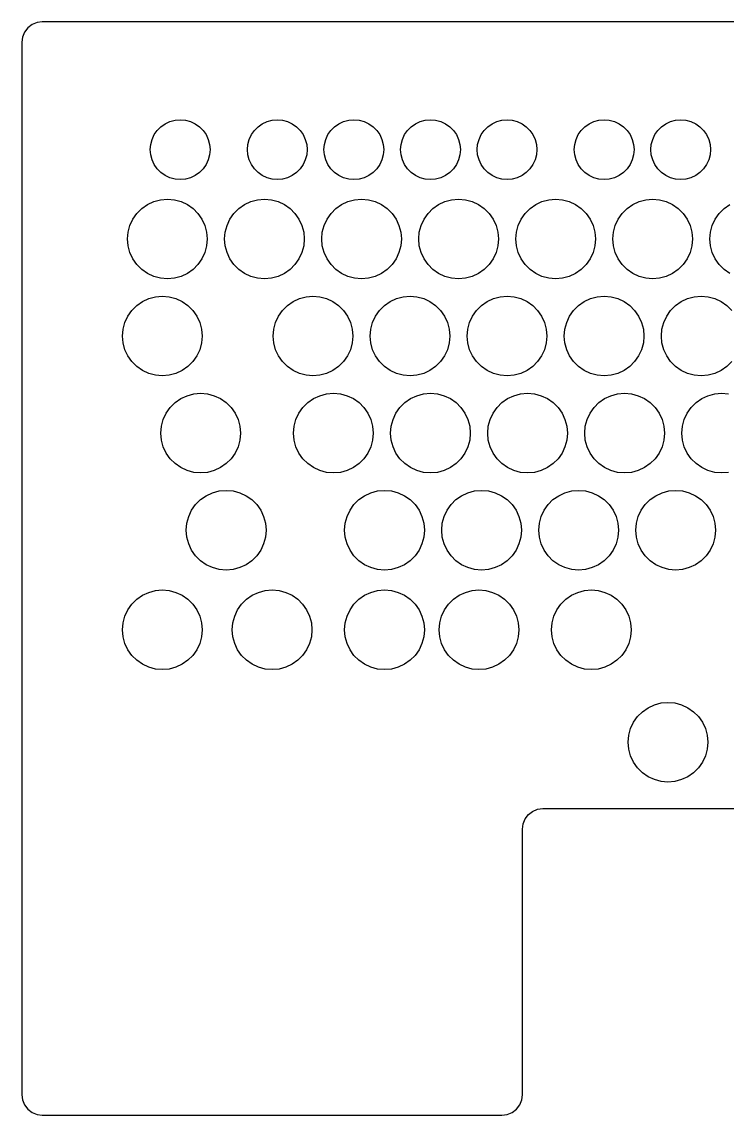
# Model space of a CAD drawing. Header units: metres. Extents: x 0 to 322, y -214 to 0.
# Drawn here: x 0 to 138.1, y -214 to 0 of the extents above; entities that cross this region are included whole.
import ezdxf

# ---------------------------------------------------------------- set-up
doc = ezdxf.new("R2010")
doc.units = ezdxf.units.M

msp = doc.modelspace()

# ---------------------------------------------------------------- linework, layer by layer
for p, q in [((4, 0), (2.9647, -0.1363)), ((244.127, 0), (4, 0)), ((0.5359, -2), (0.1363, -2.9647)), ((1.1716, -1.1716), (0.5359, -2)), ((2, -0.5359), (1.1716, -1.1716)), ((2.9647, -0.1363), (2, -0.5359)), ((0.1363, -2.9647), (0, -4)), ((0, -4), (0, -210)), ((28.9992, -19.5028), (29.9841, -19.2389)), ((29.9841, -19.2389), (31, -19.15)), ((31, -19.15), (32.0158, -19.2389)), ((32.0158, -19.2389), (33.0008, -19.5028)), ((47.9992, -19.5028), (48.9842, -19.2389)), ((48.9842, -19.2389), (50, -19.15)), ((50, -19.15), (51.0158, -19.2389)), ((51.0158, -19.2389), (52.0008, -19.5028)), ((62.9992, -19.5028), (63.9841, -19.2389)), ((63.9841, -19.2389), (65, -19.15)), ((65, -19.15), (66.0158, -19.2389)), ((66.0158, -19.2389), (67.0008, -19.5028)), ((77.9992, -19.5028), (78.9841, -19.2389)), ((78.9841, -19.2389), (80, -19.15)), ((80, -19.15), (81.0158, -19.2389)), ((81.0158, -19.2389), (82.0008, -19.5028)), ((92.9992, -19.5028), (93.9841, -19.2389)), ((93.9841, -19.2389), (95, -19.15)), ((95, -19.15), (96.0158, -19.2389)), ((96.0158, -19.2389), (97.0008, -19.5028)), ((111.999, -19.5028), (112.984, -19.2389)), ((112.984, -19.2389), (114, -19.15)), ((114, -19.15), (115.016, -19.2389)), ((115.016, -19.2389), (116.001, -19.5028)), ((126.999, -19.5028), (127.984, -19.2389)), ((127.984, -19.2389), (129, -19.15)), ((129, -19.15), (130.016, -19.2389)), ((130.016, -19.2389), (131.001, -19.5028)), ((25.9337, -22.075), (26.5186, -21.2397)), ((26.5186, -21.2397), (27.2397, -20.5186)), ((27.2397, -20.5186), (28.075, -19.9338)), ((28.075, -19.9338), (28.9992, -19.5028)), ((33.0008, -19.5028), (33.925, -19.9338)), ((33.925, -19.9338), (34.7603, -20.5186)), ((34.7603, -20.5186), (35.4814, -21.2397)), ((35.4814, -21.2397), (36.0662, -22.075)), ((44.9338, -22.075), (45.5186, -21.2397)), ((45.5186, -21.2397), (46.2397, -20.5186)), ((46.2397, -20.5186), (47.075, -19.9338)), ((47.075, -19.9338), (47.9992, -19.5028)), ((52.0008, -19.5028), (52.925, -19.9338)), ((52.925, -19.9338), (53.7603, -20.5186)), ((53.7603, -20.5186), (54.4814, -21.2397)), ((54.4814, -21.2397), (55.0662, -22.075)), ((59.9337, -22.075), (60.5186, -21.2397)), ((60.5186, -21.2397), (61.2397, -20.5186)), ((61.2397, -20.5186), (62.075, -19.9338)), ((62.075, -19.9338), (62.9992, -19.5028)), ((67.0008, -19.5028), (67.925, -19.9338)), ((67.925, -19.9338), (68.7603, -20.5186)), ((68.7603, -20.5186), (69.4814, -21.2397)), ((69.4814, -21.2397), (70.0662, -22.075)), ((74.9337, -22.075), (75.5186, -21.2397)), ((75.5186, -21.2397), (76.2397, -20.5186)), ((76.2397, -20.5186), (77.075, -19.9338)), ((77.075, -19.9338), (77.9992, -19.5028)), ((82.0008, -19.5028), (82.925, -19.9338)), ((82.925, -19.9338), (83.7603, -20.5186)), ((83.7603, -20.5186), (84.4814, -21.2397)), ((84.4814, -21.2397), (85.0662, -22.075)), ((89.9337, -22.075), (90.5186, -21.2397)), ((90.5186, -21.2397), (91.2397, -20.5186)), ((91.2397, -20.5186), (92.075, -19.9338)), ((92.075, -19.9338), (92.9992, -19.5028)), ((97.0008, -19.5028), (97.925, -19.9338)), ((97.925, -19.9338), (98.7603, -20.5186)), ((98.7603, -20.5186), (99.4814, -21.2397)), ((99.4814, -21.2397), (100.066, -22.075)), ((108.934, -22.075), (109.519, -21.2397)), ((109.519, -21.2397), (110.24, -20.5186)), ((110.24, -20.5186), (111.075, -19.9338)), ((111.075, -19.9338), (111.999, -19.5028)), ((116.001, -19.5028), (116.925, -19.9338)), ((116.925, -19.9338), (117.76, -20.5186)), ((117.76, -20.5186), (118.481, -21.2397)), ((118.481, -21.2397), (119.066, -22.075)), ((123.934, -22.075), (124.519, -21.2397)), ((124.519, -21.2397), (125.24, -20.5186)), ((125.24, -20.5186), (126.075, -19.9338)), ((126.075, -19.9338), (126.999, -19.5028)), ((131.001, -19.5028), (131.925, -19.9338)), ((131.925, -19.9338), (132.76, -20.5186)), ((132.76, -20.5186), (133.481, -21.2397)), ((133.481, -21.2397), (134.066, -22.075)), ((25.2389, -23.9842), (25.5028, -22.9992)), ((25.5028, -22.9992), (25.9337, -22.075)), ((36.0662, -22.075), (36.4972, -22.9992)), ((36.4972, -22.9992), (36.7611, -23.9842)), ((44.2389, -23.9842), (44.5028, -22.9992)), ((44.5028, -22.9992), (44.9338, -22.075)), ((55.0662, -22.075), (55.4972, -22.9992)), ((55.4972, -22.9992), (55.7611, -23.9842)), ((59.2389, -23.9842), (59.5028, -22.9992)), ((59.5028, -22.9992), (59.9337, -22.075)), ((70.0662, -22.075), (70.4972, -22.9992)), ((70.4972, -22.9992), (70.7611, -23.9842)), ((74.2389, -23.9842), (74.5028, -22.9992)), ((74.5028, -22.9992), (74.9337, -22.075)), ((85.0662, -22.075), (85.4972, -22.9992)), ((85.4972, -22.9992), (85.7611, -23.9842)), ((89.2389, -23.9842), (89.5028, -22.9992)), ((89.5028, -22.9992), (89.9337, -22.075)), ((100.066, -22.075), (100.497, -22.9992)), ((100.497, -22.9992), (100.761, -23.9842)), ((108.239, -23.9842), (108.503, -22.9992)), ((108.503, -22.9992), (108.934, -22.075)), ((119.066, -22.075), (119.497, -22.9992)), ((119.497, -22.9992), (119.761, -23.9842)), ((123.239, -23.9842), (123.503, -22.9992)), ((123.503, -22.9992), (123.934, -22.075)), ((134.066, -22.075), (134.497, -22.9992)), ((134.497, -22.9992), (134.761, -23.9842)), ((25.15, -25), (25.2389, -23.9842)), ((25.2389, -26.0158), (25.15, -25)), ((36.7611, -23.9842), (36.85, -25)), ((36.85, -25), (36.7611, -26.0158)), ((44.15, -25), (44.2389, -23.9842)), ((44.2389, -26.0158), (44.15, -25)), ((55.7611, -23.9842), (55.85, -25)), ((55.85, -25), (55.7611, -26.0158)), ((59.15, -25), (59.2389, -23.9842)), ((59.2389, -26.0158), (59.15, -25)), ((70.7611, -23.9842), (70.85, -25)), ((70.85, -25), (70.7611, -26.0158)), ((74.15, -25), (74.2389, -23.9842)), ((74.2389, -26.0158), (74.15, -25)), ((85.7611, -23.9842), (85.85, -25)), ((85.85, -25), (85.7611, -26.0158)), ((89.15, -25), (89.2389, -23.9842)), ((89.2389, -26.0158), (89.15, -25)), ((100.761, -23.9842), (100.85, -25)), ((100.85, -25), (100.761, -26.0158)), ((108.15, -25), (108.239, -23.9842)), ((108.239, -26.0158), (108.15, -25)), ((119.761, -23.9842), (119.85, -25)), ((119.85, -25), (119.761, -26.0158)), ((123.15, -25), (123.239, -23.9842)), ((123.239, -26.0158), (123.15, -25)), ((134.761, -23.9842), (134.85, -25)), ((134.85, -25), (134.761, -26.0158)), ((25.5028, -27.0008), (25.2389, -26.0158)), ((25.9337, -27.925), (25.5028, -27.0008)), ((36.4972, -27.0008), (36.0662, -27.925)), ((36.7611, -26.0158), (36.4972, -27.0008)), ((44.5028, -27.0008), (44.2389, -26.0158)), ((44.9338, -27.925), (44.5028, -27.0008)), ((55.4972, -27.0008), (55.0662, -27.925)), ((55.7611, -26.0158), (55.4972, -27.0008)), ((59.5028, -27.0008), (59.2389, -26.0158)), ((59.9337, -27.925), (59.5028, -27.0008)), ((70.4972, -27.0008), (70.0662, -27.925)), ((70.7611, -26.0158), (70.4972, -27.0008)), ((74.5028, -27.0008), (74.2389, -26.0158)), ((74.9337, -27.925), (74.5028, -27.0008)), ((85.4972, -27.0008), (85.0662, -27.925)), ((85.7611, -26.0158), (85.4972, -27.0008)), ((89.5028, -27.0008), (89.2389, -26.0158)), ((89.9337, -27.925), (89.5028, -27.0008)), ((100.497, -27.0008), (100.066, -27.925)), ((100.761, -26.0158), (100.497, -27.0008)), ((108.503, -27.0008), (108.239, -26.0158)), ((108.934, -27.925), (108.503, -27.0008)), ((119.497, -27.0008), (119.066, -27.925)), ((119.761, -26.0158), (119.497, -27.0008)), ((123.503, -27.0008), (123.239, -26.0158)), ((123.934, -27.925), (123.503, -27.0008)), ((134.497, -27.0008), (134.066, -27.925)), ((134.761, -26.0158), (134.497, -27.0008)), ((26.5186, -28.7603), (25.9337, -27.925)), ((27.2397, -29.4814), (26.5186, -28.7603)), ((28.075, -30.0662), (27.2397, -29.4814)), ((34.7603, -29.4814), (33.925, -30.0662)), ((35.4814, -28.7603), (34.7603, -29.4814)), ((36.0662, -27.925), (35.4814, -28.7603)), ((45.5186, -28.7603), (44.9338, -27.925)), ((46.2397, -29.4814), (45.5186, -28.7603)), ((47.075, -30.0662), (46.2397, -29.4814)), ((53.7603, -29.4814), (52.925, -30.0662)), ((54.4814, -28.7603), (53.7603, -29.4814)), ((55.0662, -27.925), (54.4814, -28.7603)), ((60.5186, -28.7603), (59.9337, -27.925)), ((61.2397, -29.4814), (60.5186, -28.7603)), ((62.075, -30.0662), (61.2397, -29.4814)), ((68.7603, -29.4814), (67.925, -30.0662)), ((69.4814, -28.7603), (68.7603, -29.4814)), ((70.0662, -27.925), (69.4814, -28.7603)), ((75.5186, -28.7603), (74.9337, -27.925)), ((76.2397, -29.4814), (75.5186, -28.7603)), ((77.075, -30.0662), (76.2397, -29.4814)), ((83.7603, -29.4814), (82.925, -30.0662)), ((84.4814, -28.7603), (83.7603, -29.4814)), ((85.0662, -27.925), (84.4814, -28.7603)), ((90.5186, -28.7603), (89.9337, -27.925)), ((91.2397, -29.4814), (90.5186, -28.7603)), ((92.075, -30.0662), (91.2397, -29.4814)), ((98.7603, -29.4814), (97.925, -30.0662)), ((99.4814, -28.7603), (98.7603, -29.4814)), ((100.066, -27.925), (99.4814, -28.7603)), ((109.519, -28.7603), (108.934, -27.925)), ((110.24, -29.4814), (109.519, -28.7603)), ((111.075, -30.0662), (110.24, -29.4814)), ((117.76, -29.4814), (116.925, -30.0662)), ((118.481, -28.7603), (117.76, -29.4814)), ((119.066, -27.925), (118.481, -28.7603)), ((124.519, -28.7603), (123.934, -27.925)), ((125.24, -29.4814), (124.519, -28.7603)), ((126.075, -30.0662), (125.24, -29.4814)), ((132.76, -29.4814), (131.925, -30.0662)), ((133.481, -28.7603), (132.76, -29.4814)), ((134.066, -27.925), (133.481, -28.7603)), ((28.9992, -30.4972), (28.075, -30.0662)), ((29.9841, -30.7611), (28.9992, -30.4972)), ((31, -30.85), (29.9841, -30.7611)), ((32.0158, -30.7611), (31, -30.85)), ((33.0008, -30.4972), (32.0158, -30.7611)), ((33.925, -30.0662), (33.0008, -30.4972)), ((47.9992, -30.4972), (47.075, -30.0662)), ((48.9842, -30.7611), (47.9992, -30.4972)), ((50, -30.85), (48.9842, -30.7611)), ((51.0158, -30.7611), (50, -30.85)), ((52.0008, -30.4972), (51.0158, -30.7611)), ((52.925, -30.0662), (52.0008, -30.4972)), ((62.9992, -30.4972), (62.075, -30.0662)), ((63.9841, -30.7611), (62.9992, -30.4972)), ((65, -30.85), (63.9841, -30.7611)), ((66.0158, -30.7611), (65, -30.85)), ((67.0008, -30.4972), (66.0158, -30.7611)), ((67.925, -30.0662), (67.0008, -30.4972)), ((77.9992, -30.4972), (77.075, -30.0662)), ((78.9841, -30.7611), (77.9992, -30.4972)), ((80, -30.85), (78.9841, -30.7611)), ((81.0158, -30.7611), (80, -30.85)), ((82.0008, -30.4972), (81.0158, -30.7611)), ((82.925, -30.0662), (82.0008, -30.4972)), ((92.9992, -30.4972), (92.075, -30.0662)), ((93.9841, -30.7611), (92.9992, -30.4972)), ((95, -30.85), (93.9841, -30.7611)), ((96.0158, -30.7611), (95, -30.85)), ((97.0008, -30.4972), (96.0158, -30.7611)), ((97.925, -30.0662), (97.0008, -30.4972)), ((111.999, -30.4972), (111.075, -30.0662)), ((112.984, -30.7611), (111.999, -30.4972)), ((114, -30.85), (112.984, -30.7611)), ((115.016, -30.7611), (114, -30.85)), ((116.001, -30.4972), (115.016, -30.7611)), ((116.925, -30.0662), (116.001, -30.4972)), ((126.999, -30.4972), (126.075, -30.0662)), ((127.984, -30.7611), (126.999, -30.4972)), ((129, -30.85), (127.984, -30.7611)), ((130.016, -30.7611), (129, -30.85)), ((131.001, -30.4972), (130.016, -30.7611)), ((131.925, -30.0662), (131.001, -30.4972)), ((23.4863, -36.5249), (24.6, -35.745)), ((24.6, -35.745), (25.8322, -35.1704)), ((25.8322, -35.1704), (27.1455, -34.8185)), ((27.1455, -34.8185), (28.5, -34.7)), ((28.5, -34.7), (29.8544, -34.8185)), ((29.8544, -34.8185), (31.1678, -35.1704)), ((31.1678, -35.1704), (32.4, -35.745)), ((32.4, -35.745), (33.5137, -36.5249)), ((42.4863, -36.5249), (43.6, -35.745)), ((43.6, -35.745), (44.8322, -35.1704)), ((44.8322, -35.1704), (46.1455, -34.8185)), ((46.1455, -34.8185), (47.5, -34.7)), ((47.5, -34.7), (48.8544, -34.8185)), ((48.8544, -34.8185), (50.1678, -35.1704)), ((50.1678, -35.1704), (51.4, -35.745)), ((51.4, -35.745), (52.5137, -36.5249)), ((61.4863, -36.5249), (62.6, -35.745)), ((62.6, -35.745), (63.8322, -35.1704)), ((63.8322, -35.1704), (65.1455, -34.8185)), ((65.1455, -34.8185), (66.5, -34.7)), ((66.5, -34.7), (67.8544, -34.8185)), ((67.8544, -34.8185), (69.1678, -35.1704)), ((69.1678, -35.1704), (70.4, -35.745)), ((70.4, -35.745), (71.5137, -36.5249)), ((80.4863, -36.5249), (81.6, -35.745)), ((81.6, -35.745), (82.8322, -35.1704)), ((82.8322, -35.1704), (84.1455, -34.8185)), ((84.1455, -34.8185), (85.5, -34.7)), ((85.5, -34.7), (86.8544, -34.8185)), ((86.8544, -34.8185), (88.1678, -35.1704)), ((88.1678, -35.1704), (89.4, -35.745)), ((89.4, -35.745), (90.5137, -36.5249)), ((99.4863, -36.5249), (100.6, -35.745)), ((100.6, -35.745), (101.832, -35.1704)), ((101.832, -35.1704), (103.146, -34.8185)), ((103.146, -34.8185), (104.5, -34.7)), ((104.5, -34.7), (105.854, -34.8185)), ((105.854, -34.8185), (107.168, -35.1704)), ((107.168, -35.1704), (108.4, -35.745)), ((108.4, -35.745), (109.514, -36.5249)), ((118.486, -36.5249), (119.6, -35.745)), ((119.6, -35.745), (120.832, -35.1704)), ((120.832, -35.1704), (122.146, -34.8185)), ((122.146, -34.8185), (123.5, -34.7)), ((123.5, -34.7), (124.854, -34.8185)), ((124.854, -34.8185), (126.168, -35.1704)), ((126.168, -35.1704), (127.4, -35.745)), ((127.4, -35.745), (128.514, -36.5249)), ((137.486, -36.5249), (138.6, -35.745)), ((21.745, -38.6), (22.5248, -37.4863)), ((22.5248, -37.4863), (23.4863, -36.5249)), ((33.5137, -36.5249), (34.4751, -37.4863)), ((34.4751, -37.4863), (35.255, -38.6)), ((40.745, -38.6), (41.5248, -37.4863)), ((41.5248, -37.4863), (42.4863, -36.5249)), ((52.5137, -36.5249), (53.4751, -37.4863)), ((53.4751, -37.4863), (54.255, -38.6)), ((59.745, -38.6), (60.5248, -37.4863)), ((60.5248, -37.4863), (61.4863, -36.5249)), ((71.5137, -36.5249), (72.4751, -37.4863)), ((72.4751, -37.4863), (73.255, -38.6)), ((78.745, -38.6), (79.5248, -37.4863)), ((79.5248, -37.4863), (80.4863, -36.5249)), ((90.5137, -36.5249), (91.4751, -37.4863)), ((91.4751, -37.4863), (92.255, -38.6)), ((97.745, -38.6), (98.5248, -37.4863)), ((98.5248, -37.4863), (99.4863, -36.5249)), ((109.514, -36.5249), (110.475, -37.4863)), ((110.475, -37.4863), (111.255, -38.6)), ((116.745, -38.6), (117.525, -37.4863)), ((117.525, -37.4863), (118.486, -36.5249)), ((128.514, -36.5249), (129.475, -37.4863)), ((129.475, -37.4863), (130.255, -38.6)), ((135.745, -38.6), (136.525, -37.4863)), ((136.525, -37.4863), (137.486, -36.5249)), ((20.8185, -41.1456), (21.1704, -39.8322)), ((21.1704, -39.8322), (21.745, -38.6)), ((35.255, -38.6), (35.8296, -39.8322)), ((35.8296, -39.8322), (36.1815, -41.1456)), ((39.8185, -41.1456), (40.1704, -39.8322)), ((40.1704, -39.8322), (40.745, -38.6)), ((54.255, -38.6), (54.8296, -39.8322)), ((54.8296, -39.8322), (55.1815, -41.1456)), ((58.8185, -41.1456), (59.1704, -39.8322)), ((59.1704, -39.8322), (59.745, -38.6)), ((73.255, -38.6), (73.8296, -39.8322)), ((73.8296, -39.8322), (74.1815, -41.1456)), ((77.8185, -41.1456), (78.1704, -39.8322)), ((78.1704, -39.8322), (78.745, -38.6)), ((92.255, -38.6), (92.8296, -39.8322)), ((92.8296, -39.8322), (93.1815, -41.1456)), ((96.8185, -41.1456), (97.1704, -39.8322)), ((97.1704, -39.8322), (97.745, -38.6)), ((111.255, -38.6), (111.83, -39.8322)), ((111.83, -39.8322), (112.181, -41.1456)), ((115.818, -41.1456), (116.17, -39.8322)), ((116.17, -39.8322), (116.745, -38.6)), ((130.255, -38.6), (130.83, -39.8322)), ((130.83, -39.8322), (131.181, -41.1456)), ((134.818, -41.1456), (135.17, -39.8322)), ((135.17, -39.8322), (135.745, -38.6)), ((20.7, -42.5), (20.8185, -41.1456)), ((20.8185, -43.8544), (20.7, -42.5)), ((36.1815, -41.1456), (36.3, -42.5)), ((36.3, -42.5), (36.1815, -43.8544)), ((39.7, -42.5), (39.8185, -41.1456)), ((39.8185, -43.8544), (39.7, -42.5)), ((55.1815, -41.1456), (55.3, -42.5)), ((55.3, -42.5), (55.1815, -43.8544)), ((58.7, -42.5), (58.8185, -41.1456)), ((58.8185, -43.8544), (58.7, -42.5)), ((74.1815, -41.1456), (74.3, -42.5)), ((74.3, -42.5), (74.1815, -43.8544)), ((77.7, -42.5), (77.8185, -41.1456)), ((77.8185, -43.8544), (77.7, -42.5)), ((93.1815, -41.1456), (93.3, -42.5)), ((93.3, -42.5), (93.1815, -43.8544)), ((96.7, -42.5), (96.8185, -41.1456)), ((96.8185, -43.8544), (96.7, -42.5)), ((112.181, -41.1456), (112.3, -42.5)), ((112.3, -42.5), (112.181, -43.8544)), ((115.7, -42.5), (115.818, -41.1456)), ((115.818, -43.8544), (115.7, -42.5)), ((131.181, -41.1456), (131.3, -42.5)), ((131.3, -42.5), (131.181, -43.8544)), ((134.7, -42.5), (134.818, -41.1456)), ((134.818, -43.8544), (134.7, -42.5)), ((21.1704, -45.1678), (20.8185, -43.8544)), ((36.1815, -43.8544), (35.8296, -45.1678)), ((40.1704, -45.1678), (39.8185, -43.8544)), ((55.1815, -43.8544), (54.8296, -45.1678)), ((59.1704, -45.1678), (58.8185, -43.8544)), ((74.1815, -43.8544), (73.8296, -45.1678)), ((78.1704, -45.1678), (77.8185, -43.8544)), ((93.1815, -43.8544), (92.8296, -45.1678)), ((97.1704, -45.1678), (96.8185, -43.8544)), ((112.181, -43.8544), (111.83, -45.1678)), ((116.17, -45.1678), (115.818, -43.8544)), ((131.181, -43.8544), (130.83, -45.1678)), ((135.17, -45.1678), (134.818, -43.8544)), ((21.745, -46.4), (21.1704, -45.1678)), ((22.5248, -47.5137), (21.745, -46.4)), ((35.255, -46.4), (34.4751, -47.5137)), ((35.8296, -45.1678), (35.255, -46.4)), ((40.745, -46.4), (40.1704, -45.1678)), ((41.5248, -47.5137), (40.745, -46.4)), ((54.255, -46.4), (53.4751, -47.5137)), ((54.8296, -45.1678), (54.255, -46.4)), ((59.745, -46.4), (59.1704, -45.1678)), ((60.5248, -47.5137), (59.745, -46.4)), ((73.255, -46.4), (72.4751, -47.5137)), ((73.8296, -45.1678), (73.255, -46.4)), ((78.745, -46.4), (78.1704, -45.1678)), ((79.5248, -47.5137), (78.745, -46.4)), ((92.255, -46.4), (91.4751, -47.5137)), ((92.8296, -45.1678), (92.255, -46.4)), ((97.745, -46.4), (97.1704, -45.1678)), ((98.5248, -47.5137), (97.745, -46.4)), ((111.255, -46.4), (110.475, -47.5137)), ((111.83, -45.1678), (111.255, -46.4)), ((116.745, -46.4), (116.17, -45.1678)), ((117.525, -47.5137), (116.745, -46.4)), ((130.255, -46.4), (129.475, -47.5137)), ((130.83, -45.1678), (130.255, -46.4)), ((135.745, -46.4), (135.17, -45.1678)), ((136.525, -47.5137), (135.745, -46.4)), ((23.4863, -48.4751), (22.5248, -47.5137)), ((24.6, -49.255), (23.4863, -48.4751)), ((33.5137, -48.4751), (32.4, -49.255)), ((34.4751, -47.5137), (33.5137, -48.4751)), ((42.4863, -48.4751), (41.5248, -47.5137)), ((43.6, -49.255), (42.4863, -48.4751)), ((52.5137, -48.4751), (51.4, -49.255)), ((53.4751, -47.5137), (52.5137, -48.4751)), ((61.4863, -48.4751), (60.5248, -47.5137)), ((62.6, -49.255), (61.4863, -48.4751)), ((71.5137, -48.4751), (70.4, -49.255)), ((72.4751, -47.5137), (71.5137, -48.4751)), ((80.4863, -48.4751), (79.5248, -47.5137)), ((81.6, -49.255), (80.4863, -48.4751)), ((90.5137, -48.4751), (89.4, -49.255)), ((91.4751, -47.5137), (90.5137, -48.4751)), ((99.4863, -48.4751), (98.5248, -47.5137)), ((100.6, -49.255), (99.4863, -48.4751)), ((109.514, -48.4751), (108.4, -49.255)), ((110.475, -47.5137), (109.514, -48.4751)), ((118.486, -48.4751), (117.525, -47.5137)), ((119.6, -49.255), (118.486, -48.4751)), ((128.514, -48.4751), (127.4, -49.255)), ((129.475, -47.5137), (128.514, -48.4751)), ((137.486, -48.4751), (136.525, -47.5137)), ((138.6, -49.255), (137.486, -48.4751)), ((25.8322, -49.8296), (24.6, -49.255)), ((27.1455, -50.1815), (25.8322, -49.8296)), ((28.5, -50.3), (27.1455, -50.1815)), ((29.8544, -50.1815), (28.5, -50.3)), ((31.1678, -49.8296), (29.8544, -50.1815)), ((32.4, -49.255), (31.1678, -49.8296)), ((44.8322, -49.8296), (43.6, -49.255)), ((46.1455, -50.1815), (44.8322, -49.8296)), ((47.5, -50.3), (46.1455, -50.1815)), ((48.8544, -50.1815), (47.5, -50.3)), ((50.1678, -49.8296), (48.8544, -50.1815)), ((51.4, -49.255), (50.1678, -49.8296)), ((63.8322, -49.8296), (62.6, -49.255)), ((65.1455, -50.1815), (63.8322, -49.8296)), ((66.5, -50.3), (65.1455, -50.1815)), ((67.8544, -50.1815), (66.5, -50.3)), ((69.1678, -49.8296), (67.8544, -50.1815)), ((70.4, -49.255), (69.1678, -49.8296)), ((82.8322, -49.8296), (81.6, -49.255)), ((84.1455, -50.1815), (82.8322, -49.8296)), ((85.5, -50.3), (84.1455, -50.1815)), ((86.8544, -50.1815), (85.5, -50.3)), ((88.1678, -49.8296), (86.8544, -50.1815)), ((89.4, -49.255), (88.1678, -49.8296)), ((101.832, -49.8296), (100.6, -49.255)), ((103.146, -50.1815), (101.832, -49.8296)), ((104.5, -50.3), (103.146, -50.1815)), ((105.854, -50.1815), (104.5, -50.3)), ((107.168, -49.8296), (105.854, -50.1815)), ((108.4, -49.255), (107.168, -49.8296)), ((120.832, -49.8296), (119.6, -49.255)), ((122.146, -50.1815), (120.832, -49.8296)), ((123.5, -50.3), (122.146, -50.1815)), ((124.854, -50.1815), (123.5, -50.3)), ((126.168, -49.8296), (124.854, -50.1815)), ((127.4, -49.255), (126.168, -49.8296)), ((21.5248, -56.4863), (22.4863, -55.5249)), ((22.4863, -55.5249), (23.6, -54.745)), ((23.6, -54.745), (24.8322, -54.1704)), ((24.8322, -54.1704), (26.1455, -53.8185)), ((26.1455, -53.8185), (27.5, -53.7)), ((27.5, -53.7), (28.8544, -53.8185)), ((28.8544, -53.8185), (30.1678, -54.1704)), ((30.1678, -54.1704), (31.4, -54.745)), ((31.4, -54.745), (32.5137, -55.5249)), ((32.5137, -55.5249), (33.4751, -56.4863)), ((51.0248, -56.4863), (51.9863, -55.5249)), ((51.9863, -55.5249), (53.1, -54.745)), ((53.1, -54.745), (54.3322, -54.1704)), ((54.3322, -54.1704), (55.6455, -53.8185)), ((55.6455, -53.8185), (57, -53.7)), ((57, -53.7), (58.3544, -53.8185)), ((58.3544, -53.8185), (59.6678, -54.1704)), ((59.6678, -54.1704), (60.9, -54.745)), ((60.9, -54.745), (62.0137, -55.5249)), ((62.0137, -55.5249), (62.9751, -56.4863)), ((70.0248, -56.4863), (70.9863, -55.5249)), ((70.9863, -55.5249), (72.1, -54.745)), ((72.1, -54.745), (73.3322, -54.1704)), ((73.3322, -54.1704), (74.6455, -53.8185)), ((74.6455, -53.8185), (76, -53.7)), ((76, -53.7), (77.3544, -53.8185)), ((77.3544, -53.8185), (78.6678, -54.1704)), ((78.6678, -54.1704), (79.9, -54.745)), ((79.9, -54.745), (81.0137, -55.5249)), ((81.0137, -55.5249), (81.9751, -56.4863)), ((89.0248, -56.4863), (89.9863, -55.5249)), ((89.9863, -55.5249), (91.1, -54.745)), ((91.1, -54.745), (92.3322, -54.1704)), ((92.3322, -54.1704), (93.6455, -53.8185)), ((93.6455, -53.8185), (95, -53.7)), ((95, -53.7), (96.3544, -53.8185)), ((96.3544, -53.8185), (97.6678, -54.1704)), ((97.6678, -54.1704), (98.9, -54.745)), ((98.9, -54.745), (100.014, -55.5249)), ((100.014, -55.5249), (100.975, -56.4863)), ((108.025, -56.4863), (108.986, -55.5249)), ((108.986, -55.5249), (110.1, -54.745)), ((110.1, -54.745), (111.332, -54.1704)), ((111.332, -54.1704), (112.646, -53.8185)), ((112.646, -53.8185), (114, -53.7)), ((114, -53.7), (115.354, -53.8185)), ((115.354, -53.8185), (116.668, -54.1704)), ((116.668, -54.1704), (117.9, -54.745)), ((117.9, -54.745), (119.014, -55.5249)), ((119.014, -55.5249), (119.975, -56.4863)), ((127.025, -56.4863), (127.986, -55.5249)), ((127.986, -55.5249), (129.1, -54.745)), ((129.1, -54.745), (130.332, -54.1704)), ((130.332, -54.1704), (131.646, -53.8185)), ((131.646, -53.8185), (133, -53.7)), ((133, -53.7), (134.354, -53.8185)), ((134.354, -53.8185), (135.668, -54.1704)), ((135.668, -54.1704), (136.9, -54.745)), ((136.9, -54.745), (138.014, -55.5249)), ((138.014, -55.5249), (138.975, -56.4863)), ((20.1704, -58.8322), (20.745, -57.6)), ((20.745, -57.6), (21.5248, -56.4863)), ((33.4751, -56.4863), (34.255, -57.6)), ((34.255, -57.6), (34.8296, -58.8322)), ((49.6704, -58.8322), (50.245, -57.6)), ((50.245, -57.6), (51.0248, -56.4863)), ((62.9751, -56.4863), (63.755, -57.6)), ((63.755, -57.6), (64.3296, -58.8322)), ((68.6704, -58.8322), (69.245, -57.6)), ((69.245, -57.6), (70.0248, -56.4863)), ((81.9751, -56.4863), (82.755, -57.6)), ((82.755, -57.6), (83.3296, -58.8322)), ((87.6704, -58.8322), (88.245, -57.6)), ((88.245, -57.6), (89.0248, -56.4863)), ((100.975, -56.4863), (101.755, -57.6)), ((101.755, -57.6), (102.33, -58.8322)), ((106.67, -58.8322), (107.245, -57.6)), ((107.245, -57.6), (108.025, -56.4863)), ((119.975, -56.4863), (120.755, -57.6)), ((120.755, -57.6), (121.33, -58.8322)), ((125.67, -58.8322), (126.245, -57.6)), ((126.245, -57.6), (127.025, -56.4863)), ((19.8185, -60.1456), (20.1704, -58.8322)), ((34.8296, -58.8322), (35.1815, -60.1456)), ((49.3185, -60.1456), (49.6704, -58.8322)), ((64.3296, -58.8322), (64.6815, -60.1456)), ((68.3185, -60.1456), (68.6704, -58.8322)), ((83.3296, -58.8322), (83.6815, -60.1456)), ((87.3185, -60.1456), (87.6704, -58.8322)), ((102.33, -58.8322), (102.681, -60.1456)), ((106.318, -60.1456), (106.67, -58.8322)), ((121.33, -58.8322), (121.681, -60.1456)), ((125.318, -60.1456), (125.67, -58.8322)), ((19.7, -61.5), (19.8185, -60.1456)), ((19.8185, -62.8544), (19.7, -61.5)), ((35.1815, -60.1456), (35.3, -61.5)), ((35.3, -61.5), (35.1815, -62.8544)), ((49.2, -61.5), (49.3185, -60.1456)), ((49.3185, -62.8544), (49.2, -61.5)), ((64.6815, -60.1456), (64.8, -61.5)), ((64.8, -61.5), (64.6815, -62.8544)), ((68.2, -61.5), (68.3185, -60.1456)), ((68.3185, -62.8544), (68.2, -61.5)), ((83.6815, -60.1456), (83.8, -61.5)), ((83.8, -61.5), (83.6815, -62.8544)), ((87.2, -61.5), (87.3185, -60.1456)), ((87.3185, -62.8544), (87.2, -61.5)), ((102.681, -60.1456), (102.8, -61.5)), ((102.8, -61.5), (102.681, -62.8544)), ((106.2, -61.5), (106.318, -60.1456)), ((106.318, -62.8544), (106.2, -61.5)), ((121.681, -60.1456), (121.8, -61.5)), ((121.8, -61.5), (121.681, -62.8544)), ((125.2, -61.5), (125.318, -60.1456)), ((125.318, -62.8544), (125.2, -61.5)), ((20.1704, -64.1678), (19.8185, -62.8544)), ((20.745, -65.4), (20.1704, -64.1678)), ((34.8296, -64.1678), (34.255, -65.4)), ((35.1815, -62.8544), (34.8296, -64.1678)), ((49.6704, -64.1678), (49.3185, -62.8544)), ((50.245, -65.4), (49.6704, -64.1678)), ((64.3296, -64.1678), (63.755, -65.4)), ((64.6815, -62.8544), (64.3296, -64.1678)), ((68.6704, -64.1678), (68.3185, -62.8544)), ((69.245, -65.4), (68.6704, -64.1678)), ((83.3296, -64.1678), (82.755, -65.4)), ((83.6815, -62.8544), (83.3296, -64.1678)), ((87.6704, -64.1678), (87.3185, -62.8544)), ((88.245, -65.4), (87.6704, -64.1678)), ((102.33, -64.1678), (101.755, -65.4)), ((102.681, -62.8544), (102.33, -64.1678)), ((106.67, -64.1678), (106.318, -62.8544)), ((107.245, -65.4), (106.67, -64.1678)), ((121.33, -64.1678), (120.755, -65.4)), ((121.681, -62.8544), (121.33, -64.1678)), ((125.67, -64.1678), (125.318, -62.8544)), ((126.245, -65.4), (125.67, -64.1678)), ((21.5248, -66.5137), (20.745, -65.4)), ((34.255, -65.4), (33.4751, -66.5137)), ((51.0248, -66.5137), (50.245, -65.4)), ((63.755, -65.4), (62.9751, -66.5137)), ((70.0248, -66.5137), (69.245, -65.4)), ((82.755, -65.4), (81.9751, -66.5137)), ((89.0248, -66.5137), (88.245, -65.4)), ((101.755, -65.4), (100.975, -66.5137)), ((108.025, -66.5137), (107.245, -65.4)), ((120.755, -65.4), (119.975, -66.5137)), ((127.025, -66.5137), (126.245, -65.4)), ((22.4863, -67.4751), (21.5248, -66.5137)), ((23.6, -68.255), (22.4863, -67.4751)), ((24.8322, -68.8296), (23.6, -68.255)), ((31.4, -68.255), (30.1678, -68.8296)), ((32.5137, -67.4751), (31.4, -68.255)), ((33.4751, -66.5137), (32.5137, -67.4751)), ((51.9863, -67.4751), (51.0248, -66.5137)), ((53.1, -68.255), (51.9863, -67.4751)), ((54.3322, -68.8296), (53.1, -68.255)), ((60.9, -68.255), (59.6678, -68.8296)), ((62.0137, -67.4751), (60.9, -68.255)), ((62.9751, -66.5137), (62.0137, -67.4751)), ((70.9863, -67.4751), (70.0248, -66.5137)), ((72.1, -68.255), (70.9863, -67.4751)), ((73.3322, -68.8296), (72.1, -68.255)), ((79.9, -68.255), (78.6678, -68.8296)), ((81.0137, -67.4751), (79.9, -68.255)), ((81.9751, -66.5137), (81.0137, -67.4751)), ((89.9863, -67.4751), (89.0248, -66.5137)), ((91.1, -68.255), (89.9863, -67.4751)), ((92.3322, -68.8296), (91.1, -68.255)), ((98.9, -68.255), (97.6678, -68.8296)), ((100.014, -67.4751), (98.9, -68.255)), ((100.975, -66.5137), (100.014, -67.4751)), ((108.986, -67.4751), (108.025, -66.5137)), ((110.1, -68.255), (108.986, -67.4751)), ((111.332, -68.8296), (110.1, -68.255)), ((117.9, -68.255), (116.668, -68.8296)), ((119.014, -67.4751), (117.9, -68.255)), ((119.975, -66.5137), (119.014, -67.4751)), ((127.986, -67.4751), (127.025, -66.5137)), ((129.1, -68.255), (127.986, -67.4751)), ((130.332, -68.8296), (129.1, -68.255)), ((136.9, -68.255), (135.668, -68.8296)), ((138.014, -67.4751), (136.9, -68.255)), ((138.975, -66.5137), (138.014, -67.4751)), ((26.1455, -69.1815), (24.8322, -68.8296)), ((27.5, -69.3), (26.1455, -69.1815)), ((28.8544, -69.1815), (27.5, -69.3)), ((30.1678, -68.8296), (28.8544, -69.1815)), ((55.6455, -69.1815), (54.3322, -68.8296)), ((57, -69.3), (55.6455, -69.1815)), ((58.3544, -69.1815), (57, -69.3)), ((59.6678, -68.8296), (58.3544, -69.1815)), ((74.6455, -69.1815), (73.3322, -68.8296)), ((76, -69.3), (74.6455, -69.1815)), ((77.3544, -69.1815), (76, -69.3)), ((78.6678, -68.8296), (77.3544, -69.1815)), ((93.6455, -69.1815), (92.3322, -68.8296)), ((95, -69.3), (93.6455, -69.1815)), ((96.3544, -69.1815), (95, -69.3)), ((97.6678, -68.8296), (96.3544, -69.1815)), ((112.646, -69.1815), (111.332, -68.8296)), ((114, -69.3), (112.646, -69.1815)), ((115.354, -69.1815), (114, -69.3)), ((116.668, -68.8296), (115.354, -69.1815)), ((131.646, -69.1815), (130.332, -68.8296)), ((133, -69.3), (131.646, -69.1815)), ((134.354, -69.1815), (133, -69.3)), ((135.668, -68.8296), (134.354, -69.1815)), ((33.6455, -72.8185), (35, -72.7)), ((35, -72.7), (36.3544, -72.8185)), ((59.6455, -72.8185), (61, -72.7)), ((61, -72.7), (62.3544, -72.8185)), ((78.6455, -72.8185), (80, -72.7)), ((80, -72.7), (81.3544, -72.8185)), ((97.6455, -72.8185), (99, -72.7)), ((99, -72.7), (100.354, -72.8185)), ((116.646, -72.8185), (118, -72.7)), ((118, -72.7), (119.354, -72.8185)), ((135.646, -72.8185), (137, -72.7)), ((137, -72.7), (138.354, -72.8185)), ((29.0248, -75.4863), (29.9863, -74.5249)), ((29.9863, -74.5249), (31.1, -73.745)), ((31.1, -73.745), (32.3322, -73.1704)), ((32.3322, -73.1704), (33.6455, -72.8185)), ((36.3544, -72.8185), (37.6678, -73.1704)), ((37.6678, -73.1704), (38.9, -73.745)), ((38.9, -73.745), (40.0137, -74.5249)), ((40.0137, -74.5249), (40.9751, -75.4863)), ((55.0248, -75.4863), (55.9863, -74.5249)), ((55.9863, -74.5249), (57.1, -73.745)), ((57.1, -73.745), (58.3322, -73.1704)), ((58.3322, -73.1704), (59.6455, -72.8185)), ((62.3544, -72.8185), (63.6678, -73.1704)), ((63.6678, -73.1704), (64.9, -73.745)), ((64.9, -73.745), (66.0137, -74.5249)), ((66.0137, -74.5249), (66.9751, -75.4863)), ((74.0248, -75.4863), (74.9863, -74.5249)), ((74.9863, -74.5249), (76.1, -73.745)), ((76.1, -73.745), (77.3322, -73.1704)), ((77.3322, -73.1704), (78.6455, -72.8185)), ((81.3544, -72.8185), (82.6678, -73.1704)), ((82.6678, -73.1704), (83.9, -73.745)), ((83.9, -73.745), (85.0137, -74.5249)), ((85.0137, -74.5249), (85.9751, -75.4863)), ((93.0248, -75.4863), (93.9863, -74.5249)), ((93.9863, -74.5249), (95.1, -73.745)), ((95.1, -73.745), (96.3322, -73.1704)), ((96.3322, -73.1704), (97.6455, -72.8185)), ((100.354, -72.8185), (101.668, -73.1704)), ((101.668, -73.1704), (102.9, -73.745)), ((102.9, -73.745), (104.014, -74.5249)), ((104.014, -74.5249), (104.975, -75.4863)), ((112.025, -75.4863), (112.986, -74.5249)), ((112.986, -74.5249), (114.1, -73.745)), ((114.1, -73.745), (115.332, -73.1704)), ((115.332, -73.1704), (116.646, -72.8185)), ((119.354, -72.8185), (120.668, -73.1704)), ((120.668, -73.1704), (121.9, -73.745)), ((121.9, -73.745), (123.014, -74.5249)), ((123.014, -74.5249), (123.975, -75.4863)), ((131.025, -75.4863), (131.986, -74.5249)), ((131.986, -74.5249), (133.1, -73.745)), ((133.1, -73.745), (134.332, -73.1704)), ((134.332, -73.1704), (135.646, -72.8185)), ((27.6704, -77.8322), (28.245, -76.6)), ((28.245, -76.6), (29.0248, -75.4863)), ((40.9751, -75.4863), (41.755, -76.6)), ((41.755, -76.6), (42.3296, -77.8322)), ((53.6704, -77.8322), (54.245, -76.6)), ((54.245, -76.6), (55.0248, -75.4863)), ((66.9751, -75.4863), (67.755, -76.6)), ((67.755, -76.6), (68.3296, -77.8322)), ((72.6704, -77.8322), (73.245, -76.6)), ((73.245, -76.6), (74.0248, -75.4863)), ((85.9751, -75.4863), (86.755, -76.6)), ((86.755, -76.6), (87.3296, -77.8322)), ((91.6704, -77.8322), (92.245, -76.6)), ((92.245, -76.6), (93.0248, -75.4863)), ((104.975, -75.4863), (105.755, -76.6)), ((105.755, -76.6), (106.33, -77.8322)), ((110.67, -77.8322), (111.245, -76.6)), ((111.245, -76.6), (112.025, -75.4863)), ((123.975, -75.4863), (124.755, -76.6)), ((124.755, -76.6), (125.33, -77.8322)), ((129.67, -77.8322), (130.245, -76.6)), ((130.245, -76.6), (131.025, -75.4863)), ((27.2, -80.5), (27.3185, -79.1456)), ((27.3185, -79.1456), (27.6704, -77.8322)), ((42.3296, -77.8322), (42.6815, -79.1456)), ((42.6815, -79.1456), (42.8, -80.5)), ((53.2, -80.5), (53.3185, -79.1456)), ((53.3185, -79.1456), (53.6704, -77.8322)), ((68.3296, -77.8322), (68.6815, -79.1456)), ((68.6815, -79.1456), (68.8, -80.5)), ((72.2, -80.5), (72.3185, -79.1456)), ((72.3185, -79.1456), (72.6704, -77.8322)), ((87.3296, -77.8322), (87.6815, -79.1456)), ((87.6815, -79.1456), (87.8, -80.5)), ((91.2, -80.5), (91.3185, -79.1456)), ((91.3185, -79.1456), (91.6704, -77.8322)), ((106.33, -77.8322), (106.681, -79.1456)), ((106.681, -79.1456), (106.8, -80.5)), ((110.2, -80.5), (110.318, -79.1456)), ((110.318, -79.1456), (110.67, -77.8322)), ((125.33, -77.8322), (125.681, -79.1456)), ((125.681, -79.1456), (125.8, -80.5)), ((129.2, -80.5), (129.318, -79.1456)), ((129.318, -79.1456), (129.67, -77.8322)), ((27.3185, -81.8544), (27.2, -80.5)), ((42.8, -80.5), (42.6815, -81.8544)), ((53.3185, -81.8544), (53.2, -80.5)), ((68.8, -80.5), (68.6815, -81.8544)), ((72.3185, -81.8544), (72.2, -80.5)), ((87.8, -80.5), (87.6815, -81.8544)), ((91.3185, -81.8544), (91.2, -80.5)), ((106.8, -80.5), (106.681, -81.8544)), ((110.318, -81.8544), (110.2, -80.5)), ((125.8, -80.5), (125.681, -81.8544)), ((129.318, -81.8544), (129.2, -80.5)), ((27.6704, -83.1678), (27.3185, -81.8544)), ((28.245, -84.4), (27.6704, -83.1678)), ((42.3296, -83.1678), (41.755, -84.4)), ((42.6815, -81.8544), (42.3296, -83.1678)), ((53.6704, -83.1678), (53.3185, -81.8544)), ((54.245, -84.4), (53.6704, -83.1678)), ((68.3296, -83.1678), (67.755, -84.4)), ((68.6815, -81.8544), (68.3296, -83.1678)), ((72.6704, -83.1678), (72.3185, -81.8544)), ((73.245, -84.4), (72.6704, -83.1678)), ((87.3296, -83.1678), (86.755, -84.4)), ((87.6815, -81.8544), (87.3296, -83.1678)), ((91.6704, -83.1678), (91.3185, -81.8544)), ((92.245, -84.4), (91.6704, -83.1678)), ((106.33, -83.1678), (105.755, -84.4)), ((106.681, -81.8544), (106.33, -83.1678)), ((110.67, -83.1678), (110.318, -81.8544)), ((111.245, -84.4), (110.67, -83.1678)), ((125.33, -83.1678), (124.755, -84.4)), ((125.681, -81.8544), (125.33, -83.1678)), ((129.67, -83.1678), (129.318, -81.8544)), ((130.245, -84.4), (129.67, -83.1678)), ((29.0248, -85.5137), (28.245, -84.4)), ((29.9863, -86.4751), (29.0248, -85.5137)), ((40.9751, -85.5137), (40.0137, -86.4751)), ((41.755, -84.4), (40.9751, -85.5137)), ((55.0248, -85.5137), (54.245, -84.4)), ((55.9863, -86.4751), (55.0248, -85.5137)), ((66.9751, -85.5137), (66.0137, -86.4751)), ((67.755, -84.4), (66.9751, -85.5137)), ((74.0248, -85.5137), (73.245, -84.4)), ((74.9863, -86.4751), (74.0248, -85.5137)), ((85.9751, -85.5137), (85.0137, -86.4751)), ((86.755, -84.4), (85.9751, -85.5137)), ((93.0248, -85.5137), (92.245, -84.4)), ((93.9863, -86.4751), (93.0248, -85.5137)), ((104.975, -85.5137), (104.014, -86.4751)), ((105.755, -84.4), (104.975, -85.5137)), ((112.025, -85.5137), (111.245, -84.4)), ((112.986, -86.4751), (112.025, -85.5137)), ((123.975, -85.5137), (123.014, -86.4751)), ((124.755, -84.4), (123.975, -85.5137)), ((131.025, -85.5137), (130.245, -84.4)), ((131.986, -86.4751), (131.025, -85.5137)), ((31.1, -87.255), (29.9863, -86.4751)), ((32.3322, -87.8296), (31.1, -87.255)), ((38.9, -87.255), (37.6678, -87.8296)), ((40.0137, -86.4751), (38.9, -87.255)), ((57.1, -87.255), (55.9863, -86.4751)), ((58.3322, -87.8296), (57.1, -87.255)), ((64.9, -87.255), (63.6678, -87.8296)), ((66.0137, -86.4751), (64.9, -87.255)), ((76.1, -87.255), (74.9863, -86.4751)), ((77.3322, -87.8296), (76.1, -87.255)), ((83.9, -87.255), (82.6678, -87.8296)), ((85.0137, -86.4751), (83.9, -87.255)), ((95.1, -87.255), (93.9863, -86.4751)), ((96.3322, -87.8296), (95.1, -87.255)), ((102.9, -87.255), (101.668, -87.8296)), ((104.014, -86.4751), (102.9, -87.255)), ((114.1, -87.255), (112.986, -86.4751)), ((115.332, -87.8296), (114.1, -87.255)), ((121.9, -87.255), (120.668, -87.8296)), ((123.014, -86.4751), (121.9, -87.255)), ((133.1, -87.255), (131.986, -86.4751)), ((134.332, -87.8296), (133.1, -87.255)), ((33.6455, -88.1815), (32.3322, -87.8296)), ((35, -88.3), (33.6455, -88.1815)), ((36.3544, -88.1815), (35, -88.3)), ((37.6678, -87.8296), (36.3544, -88.1815)), ((59.6455, -88.1815), (58.3322, -87.8296)), ((61, -88.3), (59.6455, -88.1815)), ((62.3544, -88.1815), (61, -88.3)), ((63.6678, -87.8296), (62.3544, -88.1815)), ((78.6455, -88.1815), (77.3322, -87.8296)), ((80, -88.3), (78.6455, -88.1815)), ((81.3544, -88.1815), (80, -88.3)), ((82.6678, -87.8296), (81.3544, -88.1815)), ((97.6455, -88.1815), (96.3322, -87.8296)), ((99, -88.3), (97.6455, -88.1815)), ((100.354, -88.1815), (99, -88.3)), ((101.668, -87.8296), (100.354, -88.1815)), ((116.646, -88.1815), (115.332, -87.8296)), ((118, -88.3), (116.646, -88.1815)), ((119.354, -88.1815), (118, -88.3)), ((120.668, -87.8296), (119.354, -88.1815)), ((135.646, -88.1815), (134.332, -87.8296)), ((137, -88.3), (135.646, -88.1815)), ((138.354, -88.1815), (137, -88.3)), ((37.3322, -92.1704), (38.6455, -91.8185)), ((38.6455, -91.8185), (40, -91.7)), ((40, -91.7), (41.3544, -91.8185)), ((41.3544, -91.8185), (42.6678, -92.1704)), ((68.3322, -92.1704), (69.6455, -91.8185)), ((69.6455, -91.8185), (71, -91.7)), ((71, -91.7), (72.3544, -91.8185)), ((72.3544, -91.8185), (73.6678, -92.1704)), ((87.3322, -92.1704), (88.6455, -91.8185)), ((88.6455, -91.8185), (90, -91.7)), ((90, -91.7), (91.3544, -91.8185)), ((91.3544, -91.8185), (92.6678, -92.1704)), ((106.332, -92.1704), (107.646, -91.8185)), ((107.646, -91.8185), (109, -91.7)), ((109, -91.7), (110.354, -91.8185)), ((110.354, -91.8185), (111.668, -92.1704)), ((125.332, -92.1704), (126.646, -91.8185)), ((126.646, -91.8185), (128, -91.7)), ((128, -91.7), (129.354, -91.8185)), ((129.354, -91.8185), (130.668, -92.1704)), ((34.0248, -94.4863), (34.9863, -93.5249)), ((34.9863, -93.5249), (36.1, -92.745)), ((36.1, -92.745), (37.3322, -92.1704)), ((42.6678, -92.1704), (43.9, -92.745)), ((43.9, -92.745), (45.0137, -93.5249)), ((45.0137, -93.5249), (45.9751, -94.4863)), ((65.0248, -94.4863), (65.9863, -93.5249)), ((65.9863, -93.5249), (67.1, -92.745)), ((67.1, -92.745), (68.3322, -92.1704)), ((73.6678, -92.1704), (74.9, -92.745)), ((74.9, -92.745), (76.0137, -93.5249)), ((76.0137, -93.5249), (76.9751, -94.4863)), ((84.0248, -94.4863), (84.9863, -93.5249)), ((84.9863, -93.5249), (86.1, -92.745)), ((86.1, -92.745), (87.3322, -92.1704)), ((92.6678, -92.1704), (93.9, -92.745)), ((93.9, -92.745), (95.0137, -93.5249)), ((95.0137, -93.5249), (95.9751, -94.4863)), ((103.025, -94.4863), (103.986, -93.5249)), ((103.986, -93.5249), (105.1, -92.745)), ((105.1, -92.745), (106.332, -92.1704)), ((111.668, -92.1704), (112.9, -92.745)), ((112.9, -92.745), (114.014, -93.5249)), ((114.014, -93.5249), (114.975, -94.4863)), ((122.025, -94.4863), (122.986, -93.5249)), ((122.986, -93.5249), (124.1, -92.745)), ((124.1, -92.745), (125.332, -92.1704)), ((130.668, -92.1704), (131.9, -92.745)), ((131.9, -92.745), (133.014, -93.5249)), ((133.014, -93.5249), (133.975, -94.4863)), ((32.6704, -96.8322), (33.245, -95.6)), ((33.245, -95.6), (34.0248, -94.4863)), ((45.9751, -94.4863), (46.755, -95.6)), ((46.755, -95.6), (47.3296, -96.8322)), ((63.6704, -96.8322), (64.245, -95.6)), ((64.245, -95.6), (65.0248, -94.4863)), ((76.9751, -94.4863), (77.755, -95.6)), ((77.755, -95.6), (78.3296, -96.8322)), ((82.6704, -96.8322), (83.245, -95.6)), ((83.245, -95.6), (84.0248, -94.4863)), ((95.9751, -94.4863), (96.755, -95.6)), ((96.755, -95.6), (97.3296, -96.8322)), ((101.67, -96.8322), (102.245, -95.6)), ((102.245, -95.6), (103.025, -94.4863)), ((114.975, -94.4863), (115.755, -95.6)), ((115.755, -95.6), (116.33, -96.8322)), ((120.67, -96.8322), (121.245, -95.6)), ((121.245, -95.6), (122.025, -94.4863)), ((133.975, -94.4863), (134.755, -95.6)), ((134.755, -95.6), (135.33, -96.8322)), ((32.2, -99.5), (32.3185, -98.1456)), ((32.3185, -98.1456), (32.6704, -96.8322)), ((47.3296, -96.8322), (47.6815, -98.1456)), ((47.6815, -98.1456), (47.8, -99.5)), ((63.2, -99.5), (63.3185, -98.1456)), ((63.3185, -98.1456), (63.6704, -96.8322)), ((78.3296, -96.8322), (78.6815, -98.1456)), ((78.6815, -98.1456), (78.8, -99.5)), ((82.2, -99.5), (82.3185, -98.1456)), ((82.3185, -98.1456), (82.6704, -96.8322)), ((97.3296, -96.8322), (97.6815, -98.1456)), ((97.6815, -98.1456), (97.8, -99.5)), ((101.2, -99.5), (101.318, -98.1456)), ((101.318, -98.1456), (101.67, -96.8322)), ((116.33, -96.8322), (116.681, -98.1456)), ((116.681, -98.1456), (116.8, -99.5)), ((120.2, -99.5), (120.318, -98.1456)), ((120.318, -98.1456), (120.67, -96.8322)), ((135.33, -96.8322), (135.681, -98.1456)), ((135.681, -98.1456), (135.8, -99.5)), ((32.3185, -100.854), (32.2, -99.5)), ((47.8, -99.5), (47.6815, -100.854)), ((63.3185, -100.854), (63.2, -99.5)), ((78.8, -99.5), (78.6815, -100.854)), ((82.3185, -100.854), (82.2, -99.5)), ((97.8, -99.5), (97.6815, -100.854)), ((101.318, -100.854), (101.2, -99.5)), ((116.8, -99.5), (116.681, -100.854)), ((120.318, -100.854), (120.2, -99.5)), ((135.8, -99.5), (135.681, -100.854)), ((32.6704, -102.168), (32.3185, -100.854)), ((33.245, -103.4), (32.6704, -102.168)), ((47.3296, -102.168), (46.755, -103.4)), ((47.6815, -100.854), (47.3296, -102.168)), ((63.6704, -102.168), (63.3185, -100.854)), ((64.245, -103.4), (63.6704, -102.168)), ((78.3296, -102.168), (77.755, -103.4)), ((78.6815, -100.854), (78.3296, -102.168)), ((82.6704, -102.168), (82.3185, -100.854)), ((83.245, -103.4), (82.6704, -102.168)), ((97.3296, -102.168), (96.755, -103.4)), ((97.6815, -100.854), (97.3296, -102.168)), ((101.67, -102.168), (101.318, -100.854)), ((102.245, -103.4), (101.67, -102.168)), ((116.33, -102.168), (115.755, -103.4)), ((116.681, -100.854), (116.33, -102.168)), ((120.67, -102.168), (120.318, -100.854)), ((121.245, -103.4), (120.67, -102.168)), ((135.33, -102.168), (134.755, -103.4)), ((135.681, -100.854), (135.33, -102.168)), ((34.0248, -104.514), (33.245, -103.4)), ((34.9863, -105.475), (34.0248, -104.514)), ((45.9751, -104.514), (45.0137, -105.475)), ((46.755, -103.4), (45.9751, -104.514)), ((65.0248, -104.514), (64.245, -103.4)), ((65.9863, -105.475), (65.0248, -104.514)), ((76.9751, -104.514), (76.0137, -105.475)), ((77.755, -103.4), (76.9751, -104.514)), ((84.0248, -104.514), (83.245, -103.4)), ((84.9863, -105.475), (84.0248, -104.514)), ((95.9751, -104.514), (95.0137, -105.475)), ((96.755, -103.4), (95.9751, -104.514)), ((103.025, -104.514), (102.245, -103.4)), ((103.986, -105.475), (103.025, -104.514)), ((114.975, -104.514), (114.014, -105.475)), ((115.755, -103.4), (114.975, -104.514)), ((122.025, -104.514), (121.245, -103.4)), ((122.986, -105.475), (122.025, -104.514)), ((133.975, -104.514), (133.014, -105.475)), ((134.755, -103.4), (133.975, -104.514)), ((36.1, -106.255), (34.9863, -105.475)), ((37.3322, -106.83), (36.1, -106.255)), ((38.6455, -107.181), (37.3322, -106.83)), ((42.6678, -106.83), (41.3544, -107.181)), ((43.9, -106.255), (42.6678, -106.83)), ((45.0137, -105.475), (43.9, -106.255)), ((67.1, -106.255), (65.9863, -105.475)), ((68.3322, -106.83), (67.1, -106.255)), ((69.6455, -107.181), (68.3322, -106.83)), ((73.6678, -106.83), (72.3544, -107.181)), ((74.9, -106.255), (73.6678, -106.83)), ((76.0137, -105.475), (74.9, -106.255)), ((86.1, -106.255), (84.9863, -105.475)), ((87.3322, -106.83), (86.1, -106.255)), ((88.6455, -107.181), (87.3322, -106.83)), ((92.6678, -106.83), (91.3544, -107.181)), ((93.9, -106.255), (92.6678, -106.83)), ((95.0137, -105.475), (93.9, -106.255)), ((105.1, -106.255), (103.986, -105.475)), ((106.332, -106.83), (105.1, -106.255)), ((107.646, -107.181), (106.332, -106.83)), ((111.668, -106.83), (110.354, -107.181)), ((112.9, -106.255), (111.668, -106.83)), ((114.014, -105.475), (112.9, -106.255)), ((124.1, -106.255), (122.986, -105.475)), ((125.332, -106.83), (124.1, -106.255)), ((126.646, -107.181), (125.332, -106.83)), ((130.668, -106.83), (129.354, -107.181)), ((131.9, -106.255), (130.668, -106.83)), ((133.014, -105.475), (131.9, -106.255)), ((40, -107.3), (38.6455, -107.181)), ((41.3544, -107.181), (40, -107.3)), ((71, -107.3), (69.6455, -107.181)), ((72.3544, -107.181), (71, -107.3)), ((90, -107.3), (88.6455, -107.181)), ((91.3544, -107.181), (90, -107.3)), ((109, -107.3), (107.646, -107.181)), ((110.354, -107.181), (109, -107.3)), ((128, -107.3), (126.646, -107.181)), ((129.354, -107.181), (128, -107.3)), ((26.1455, -111.319), (27.5, -111.2)), ((27.5, -111.2), (28.8544, -111.319)), ((47.6455, -111.319), (49, -111.2)), ((49, -111.2), (50.3544, -111.319)), ((69.6455, -111.319), (71, -111.2)), ((71, -111.2), (72.3544, -111.319)), ((88.1455, -111.319), (89.5, -111.2)), ((89.5, -111.2), (90.8544, -111.319)), ((110.146, -111.319), (111.5, -111.2)), ((111.5, -111.2), (112.854, -111.319)), ((21.5248, -113.986), (22.4863, -113.025)), ((22.4863, -113.025), (23.6, -112.245)), ((23.6, -112.245), (24.8322, -111.67)), ((24.8322, -111.67), (26.1455, -111.319)), ((28.8544, -111.319), (30.1678, -111.67)), ((30.1678, -111.67), (31.4, -112.245)), ((31.4, -112.245), (32.5137, -113.025)), ((32.5137, -113.025), (33.4751, -113.986)), ((43.0248, -113.986), (43.9863, -113.025)), ((43.9863, -113.025), (45.1, -112.245)), ((45.1, -112.245), (46.3322, -111.67)), ((46.3322, -111.67), (47.6455, -111.319)), ((50.3544, -111.319), (51.6678, -111.67)), ((51.6678, -111.67), (52.9, -112.245)), ((52.9, -112.245), (54.0137, -113.025)), ((54.0137, -113.025), (54.9751, -113.986)), ((65.0248, -113.986), (65.9863, -113.025)), ((65.9863, -113.025), (67.1, -112.245)), ((67.1, -112.245), (68.3322, -111.67)), ((68.3322, -111.67), (69.6455, -111.319)), ((72.3544, -111.319), (73.6678, -111.67)), ((73.6678, -111.67), (74.9, -112.245)), ((74.9, -112.245), (76.0137, -113.025)), ((76.0137, -113.025), (76.9751, -113.986)), ((83.5248, -113.986), (84.4863, -113.025)), ((84.4863, -113.025), (85.6, -112.245)), ((85.6, -112.245), (86.8322, -111.67)), ((86.8322, -111.67), (88.1455, -111.319)), ((90.8544, -111.319), (92.1678, -111.67)), ((92.1678, -111.67), (93.4, -112.245)), ((93.4, -112.245), (94.5137, -113.025)), ((94.5137, -113.025), (95.4751, -113.986)), ((105.525, -113.986), (106.486, -113.025)), ((106.486, -113.025), (107.6, -112.245)), ((107.6, -112.245), (108.832, -111.67)), ((108.832, -111.67), (110.146, -111.319)), ((112.854, -111.319), (114.168, -111.67)), ((114.168, -111.67), (115.4, -112.245)), ((115.4, -112.245), (116.514, -113.025)), ((116.514, -113.025), (117.475, -113.986)), ((20.1704, -116.332), (20.745, -115.1)), ((20.745, -115.1), (21.5248, -113.986)), ((33.4751, -113.986), (34.255, -115.1)), ((34.255, -115.1), (34.8296, -116.332)), ((41.6704, -116.332), (42.245, -115.1)), ((42.245, -115.1), (43.0248, -113.986)), ((54.9751, -113.986), (55.755, -115.1)), ((55.755, -115.1), (56.3296, -116.332)), ((63.6704, -116.332), (64.245, -115.1)), ((64.245, -115.1), (65.0248, -113.986)), ((76.9751, -113.986), (77.755, -115.1)), ((77.755, -115.1), (78.3296, -116.332)), ((82.1704, -116.332), (82.745, -115.1)), ((82.745, -115.1), (83.5248, -113.986)), ((95.4751, -113.986), (96.255, -115.1)), ((96.255, -115.1), (96.8296, -116.332)), ((104.17, -116.332), (104.745, -115.1)), ((104.745, -115.1), (105.525, -113.986)), ((117.475, -113.986), (118.255, -115.1)), ((118.255, -115.1), (118.83, -116.332)), ((19.7, -119), (19.8185, -117.646)), ((19.8185, -117.646), (20.1704, -116.332)), ((34.8296, -116.332), (35.1815, -117.646)), ((35.1815, -117.646), (35.3, -119)), ((41.2, -119), (41.3185, -117.646)), ((41.3185, -117.646), (41.6704, -116.332)), ((56.3296, -116.332), (56.6815, -117.646)), ((56.6815, -117.646), (56.8, -119)), ((63.2, -119), (63.3185, -117.646)), ((63.3185, -117.646), (63.6704, -116.332)), ((78.3296, -116.332), (78.6815, -117.646)), ((78.6815, -117.646), (78.8, -119)), ((81.7, -119), (81.8185, -117.646)), ((81.8185, -117.646), (82.1704, -116.332)), ((96.8296, -116.332), (97.1815, -117.646)), ((97.1815, -117.646), (97.3, -119)), ((103.7, -119), (103.818, -117.646)), ((103.818, -117.646), (104.17, -116.332)), ((118.83, -116.332), (119.181, -117.646)), ((119.181, -117.646), (119.3, -119)), ((19.8185, -120.354), (19.7, -119)), ((35.3, -119), (35.1815, -120.354)), ((41.3185, -120.354), (41.2, -119)), ((56.8, -119), (56.6815, -120.354)), ((63.3185, -120.354), (63.2, -119)), ((78.8, -119), (78.6815, -120.354)), ((81.8185, -120.354), (81.7, -119)), ((97.3, -119), (97.1815, -120.354)), ((103.818, -120.354), (103.7, -119)), ((119.3, -119), (119.181, -120.354)), ((20.1704, -121.668), (19.8185, -120.354)), ((20.745, -122.9), (20.1704, -121.668)), ((34.8296, -121.668), (34.255, -122.9)), ((35.1815, -120.354), (34.8296, -121.668)), ((41.6704, -121.668), (41.3185, -120.354)), ((42.245, -122.9), (41.6704, -121.668)), ((56.3296, -121.668), (55.755, -122.9)), ((56.6815, -120.354), (56.3296, -121.668)), ((63.6704, -121.668), (63.3185, -120.354)), ((64.245, -122.9), (63.6704, -121.668)), ((78.3296, -121.668), (77.755, -122.9)), ((78.6815, -120.354), (78.3296, -121.668)), ((82.1704, -121.668), (81.8185, -120.354)), ((82.745, -122.9), (82.1704, -121.668)), ((96.8296, -121.668), (96.255, -122.9)), ((97.1815, -120.354), (96.8296, -121.668)), ((104.17, -121.668), (103.818, -120.354)), ((104.745, -122.9), (104.17, -121.668)), ((118.83, -121.668), (118.255, -122.9)), ((119.181, -120.354), (118.83, -121.668)), ((21.5248, -124.014), (20.745, -122.9)), ((22.4863, -124.975), (21.5248, -124.014)), ((33.4751, -124.014), (32.5137, -124.975)), ((34.255, -122.9), (33.4751, -124.014)), ((43.0248, -124.014), (42.245, -122.9)), ((43.9863, -124.975), (43.0248, -124.014)), ((54.9751, -124.014), (54.0137, -124.975)), ((55.755, -122.9), (54.9751, -124.014)), ((65.0248, -124.014), (64.245, -122.9)), ((65.9863, -124.975), (65.0248, -124.014)), ((76.9751, -124.014), (76.0137, -124.975)), ((77.755, -122.9), (76.9751, -124.014)), ((83.5248, -124.014), (82.745, -122.9)), ((84.4863, -124.975), (83.5248, -124.014)), ((95.4751, -124.014), (94.5137, -124.975)), ((96.255, -122.9), (95.4751, -124.014)), ((105.525, -124.014), (104.745, -122.9)), ((106.486, -124.975), (105.525, -124.014)), ((117.475, -124.014), (116.514, -124.975)), ((118.255, -122.9), (117.475, -124.014)), ((23.6, -125.755), (22.4863, -124.975)), ((24.8322, -126.33), (23.6, -125.755)), ((31.4, -125.755), (30.1678, -126.33)), ((32.5137, -124.975), (31.4, -125.755)), ((45.1, -125.755), (43.9863, -124.975)), ((46.3322, -126.33), (45.1, -125.755)), ((52.9, -125.755), (51.6678, -126.33)), ((54.0137, -124.975), (52.9, -125.755)), ((67.1, -125.755), (65.9863, -124.975)), ((68.3322, -126.33), (67.1, -125.755)), ((74.9, -125.755), (73.6678, -126.33)), ((76.0137, -124.975), (74.9, -125.755)), ((85.6, -125.755), (84.4863, -124.975)), ((86.8322, -126.33), (85.6, -125.755)), ((93.4, -125.755), (92.1678, -126.33)), ((94.5137, -124.975), (93.4, -125.755)), ((107.6, -125.755), (106.486, -124.975)), ((108.832, -126.33), (107.6, -125.755)), ((115.4, -125.755), (114.168, -126.33)), ((116.514, -124.975), (115.4, -125.755)), ((26.1455, -126.681), (24.8322, -126.33)), ((27.5, -126.8), (26.1455, -126.681)), ((28.8544, -126.681), (27.5, -126.8)), ((30.1678, -126.33), (28.8544, -126.681)), ((47.6455, -126.681), (46.3322, -126.33)), ((49, -126.8), (47.6455, -126.681)), ((50.3544, -126.681), (49, -126.8)), ((51.6678, -126.33), (50.3544, -126.681)), ((69.6455, -126.681), (68.3322, -126.33)), ((71, -126.8), (69.6455, -126.681)), ((72.3544, -126.681), (71, -126.8)), ((73.6678, -126.33), (72.3544, -126.681)), ((88.1455, -126.681), (86.8322, -126.33)), ((89.5, -126.8), (88.1455, -126.681)), ((90.8544, -126.681), (89.5, -126.8)), ((92.1678, -126.33), (90.8544, -126.681)), ((110.146, -126.681), (108.832, -126.33)), ((111.5, -126.8), (110.146, -126.681)), ((112.854, -126.681), (111.5, -126.8)), ((114.168, -126.33), (112.854, -126.681)), ((121.486, -135.025), (122.6, -134.245)), ((122.6, -134.245), (123.832, -133.67)), ((123.832, -133.67), (125.146, -133.319)), ((125.146, -133.319), (126.5, -133.2)), ((126.5, -133.2), (127.854, -133.319)), ((127.854, -133.319), (129.168, -133.67)), ((129.168, -133.67), (130.4, -134.245)), ((130.4, -134.245), (131.514, -135.025)), ((119.745, -137.1), (120.525, -135.986)), ((120.525, -135.986), (121.486, -135.025)), ((131.514, -135.025), (132.475, -135.986)), ((132.475, -135.986), (133.255, -137.1)), ((118.818, -139.646), (119.17, -138.332)), ((119.17, -138.332), (119.745, -137.1)), ((133.255, -137.1), (133.83, -138.332)), ((133.83, -138.332), (134.181, -139.646)), ((118.7, -141), (118.818, -139.646)), ((118.818, -142.354), (118.7, -141)), ((134.181, -139.646), (134.3, -141)), ((134.3, -141), (134.181, -142.354)), ((119.17, -143.668), (118.818, -142.354)), ((134.181, -142.354), (133.83, -143.668)), ((119.745, -144.9), (119.17, -143.668)), ((120.525, -146.014), (119.745, -144.9)), ((133.255, -144.9), (132.475, -146.014)), ((133.83, -143.668), (133.255, -144.9)), ((121.486, -146.975), (120.525, -146.014)), ((122.6, -147.755), (121.486, -146.975)), ((131.514, -146.975), (130.4, -147.755)), ((132.475, -146.014), (131.514, -146.975)), ((123.832, -148.33), (122.6, -147.755)), ((125.146, -148.681), (123.832, -148.33)), ((126.5, -148.8), (125.146, -148.681)), ((127.854, -148.681), (126.5, -148.8)), ((129.168, -148.33), (127.854, -148.681)), ((130.4, -147.755), (129.168, -148.33)), ((100.965, -154.136), (102, -154)), ((102, -154), (192, -154)), ((98.1363, -156.965), (98.5359, -156)), ((98.5359, -156), (99.1716, -155.172)), ((99.1716, -155.172), (100, -154.536)), ((100, -154.536), (100.965, -154.136)), ((98, -158), (98.1363, -156.965)), ((98, -210), (98, -158)), ((0, -210), (0.1363, -211.035)), ((0.1363, -211.035), (0.5359, -212)), ((97.4641, -212), (97.8637, -211.035)), ((97.8637, -211.035), (98, -210)), ((0.5359, -212), (1.1716, -212.828)), ((1.1716, -212.828), (2, -213.464)), ((2, -213.464), (2.9647, -213.864)), ((2.9647, -213.864), (4, -214)), ((4, -214), (94, -214)), ((94, -214), (95.0353, -213.864)), ((95.0353, -213.864), (96, -213.464)), ((96, -213.464), (96.8284, -212.828)), ((96.8284, -212.828), (97.4641, -212))]:
    msp.add_line(p, q)

doc.saveas('drawing.dxf')
